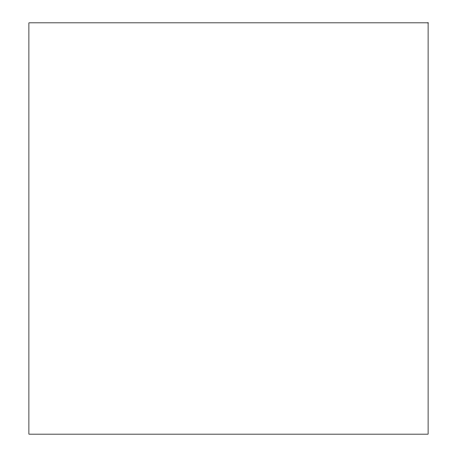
<?xml version="1.0" encoding="UTF-8"?>
<svg xmlns="http://www.w3.org/2000/svg" width="457" height="457" viewBox="0 0 457 457"><rect width="100%" height="100%" fill="white"/><g stroke="black" fill="none" stroke-linecap="round" stroke-linejoin="round"><path stroke-width="0.69" d="M428.1 22.85L28.9 22.85L28.9 434.15L428.1 434.15L428.1 22.85"/></g></svg>
